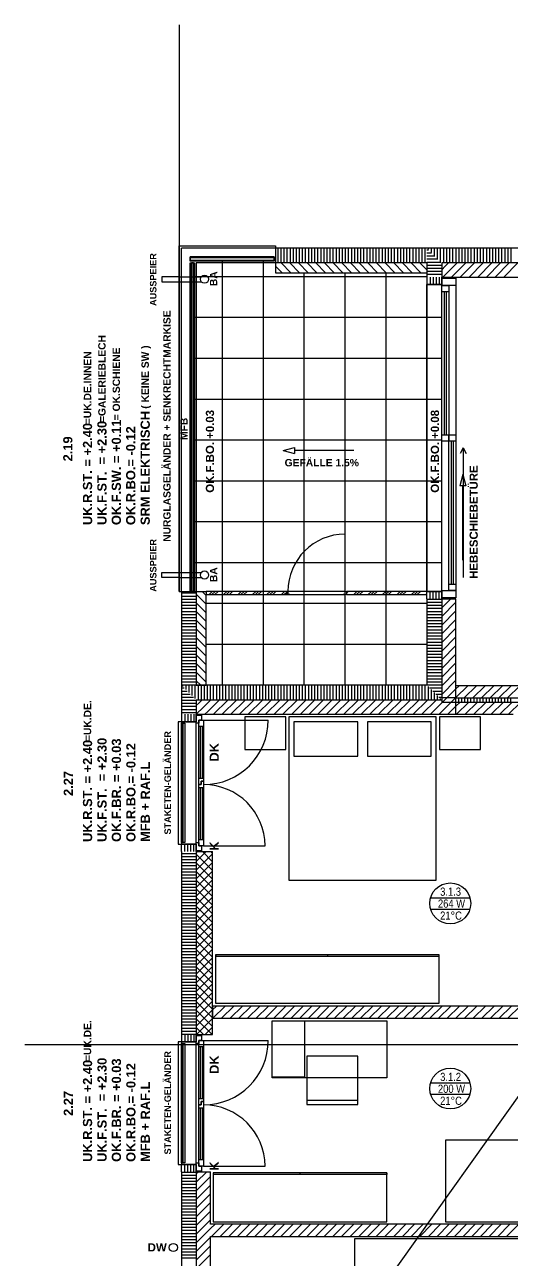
# Model space of a CAD drawing. Extents: x -13068 to 19137, y -13507 to 12485.
# Drawn here: x -11667 to -5707, y -2637 to 12485 of the extents above; entities that cross this region are included whole.
import ezdxf

# ---------------------------------------------------------------- set-up
doc = ezdxf.new("R2010")
doc.units = 0
doc.header["$LTSCALE"] = 50
for name, color, linetype, lineweight, true_color in [('A04_1.OGHaus 7$0$010 Aussenwände', 9, 'Continuous', 25, 0x808080), ('A04_1.OGHaus 7$0$010 Aussenwände Bauteilschraffuren', 9, 'Continuous', 25, 0x808080), ('A04_1.OGHaus 7$0$010 Aussenwände Schichttrennlinien', 9, 'Continuous', 25, 0x808080), ('A04_1.OGHaus 7$0$010 Fenster', 9, 'Continuous', 25, 0x808080), ('A04_1.OGHaus 7$0$010 Türen', 9, 'Continuous', 25, 0x808080), ('A04_1.OGHaus 7$0$015 Innenwände', 9, 'Continuous', 25, 0x808080), ('A04_1.OGHaus 7$0$015 Innenwände Bauteilschraffuren', 9, 'Continuous', 25, 0x808080), ('A04_1.OGHaus 7$0$015 Innenwände Schichttrennlinien', 9, 'Continuous', 25, 0x808080), ('A04_1.OGHaus 7$0$060 Möbel Einbau', 9, 'Continuous', 25, 0x808080), ('A04_1.OGHaus 7$0$065 Möbel Einrichtung', 9, 'Continuous', 25, 0x808080), ('A04_1.OGHaus 7$0$090 Schraffuren', 9, 'Continuous', 25, 0x808080), ('A04_1.OGHaus 7$0$090 Schraffuren Bauteilschraffuren', 9, 'Continuous', 25, 0x808080), ('A04_1.OGHaus 7$0$155 Beschriftungen Projekt', 9, 'Continuous', 25, 0x808080), ('H-RAUMNUMMERN', 240, 'Continuous', 25, 0xff003f), ('H-TEXT', 240, 'Continuous', 25, 0xff003f), ('MRI XREF', 9, 'Continuous', 25, 0x808080)]:
    doc.layers.add(name, color=color, linetype=linetype, lineweight=lineweight, true_color=true_color)
doc.styles.add('MRI', font='ARIALN.TTF')
doc.styles.get("Standard").update_dxf_attribs({"font": 'ARIALN.TTF'})

# ---------------------------------------------------------------- blocks, each defined once
blk = doc.blocks.new('Blockreferenz-A0MMLJN3LK', base_point=(-11667, -13507))
at = {"layer": 'A04_1.OGHaus 7$0$010 Aussenwände', "color": 0, "linetype": 'ByBlock', "lineweight": -2}
for p, q in [((-9780, 12485), (-9780, 5550)), ((-9780, 9750), (-9780, 9780)), ((-9780, 9780), (-8601, 9780)), ((-9780, 5550), (-9780, 9750)), ((-9750, 5550), (-9750, 9750)), ((-8601, 9750), (-9750, 9750)), ((-8601, 9780), (-8601, 9750)), ((-8601, 9750), (-8601, 9570)), ((-6750, 9750), (-8601, 9750)), ((-5455, 9750), (-6750, 9750)), ((-8616, 9645), (-9645, 9645)), ((-8616, 9590), (-9645, 9590)), ((-9645, 9570), (-9645, 5550)), ((-9590, 9570), (-9590, 5550)), ((-8601, 9570), (-8601, 9450)), ((-6750, 9570), (-6750, 9450)), ((-6750, 9570), (-6750, 9395)), ((-8601, 9450), (-6750, 9450)), ((-6750, 9395), (-6750, 9305)), ((-6570, 9395), (-6570, 9305)), ((-6570, 9305), (-6570, 9395)), ((-6570, 9395), (-6395, 9395)), ((-6395, 9395), (-5455, 9395)), ((-6750, 9305), (-6570, 9305)), ((-9780, 5550), (-9750, 5550)), ((-9750, 5550), (-9570, 5550)), ((-9750, 5550), (-9750, 4400)), ((-9570, 5550), (-9450, 5550)), ((-8465, 5550), (-9450, 5550)), ((-9450, 5510), (-8465, 5510)), ((-9450, 4400), (-9450, 5510)), ((-8465, 5550), (-8465, 5510)), ((-7735, 5550), (-7735, 5510)), ((-6750, 5550), (-7735, 5550)), ((-7735, 5510), (-6750, 5510)), ((-6750, 5460), (-6750, 5550)), ((-6750, 5550), (-6570, 5550)), ((-6750, 5510), (-6750, 5550)), ((-6750, 5460), (-6750, 4400)), ((-6570, 5460), (-6570, 5550)), ((-6570, 5550), (-6570, 5460)), ((-6570, 5460), (-6395, 5460)), ((-6395, 4045), (-6395, 5460)), ((-9750, 4400), (-9750, 4045)), ((-9570, 4400), (-9450, 4400)), ((-6750, 4400), (-9570, 4400)), ((-9750, 4045), (-9750, 3955)), ((-9750, 3955), (-9570, 3955)), ((-9750, 3935), (-9710, 3935)), ((-9750, 2475), (-9750, 3935)), ((-9730, 2475), (-9730, 3935)), ((-9710, 3935), (-9710, 2475)), ((-9570, 4045), (-9570, 3955)), ((-9570, 3955), (-9570, 4045)), ((-9570, 4045), (-9505, 4045)), ((-9505, 4045), (-9395, 4045)), ((-9395, 4045), (-6395, 4045)), ((-9710, 2475), (-9750, 2475)), ((-9750, 2365), (-9750, 2455)), ((-9750, 2455), (-9570, 2455)), ((-9570, 2365), (-9570, 2455)), ((-9570, 2455), (-9570, 2365)), ((-9750, 2365), (-9750, 125)), ((-9570, 2365), (-9505, 2365)), ((-9570, 2365), (-9370, 2365)), ((-9505, 2365), (-9395, 2365)), ((-9370, 125), (-9370, 2365)), ((11667, 0), (-11667, 0)), ((-9750, 125), (-9750, 35)), ((-9750, 35), (-9570, 35)), ((-9750, 15), (-9710, 15)), ((-9750, -1445), (-9750, 15)), ((-9730, -1445), (-9730, 15)), ((-9710, 15), (-9710, -1445)), ((-9570, 125), (-9570, 35)), ((-9570, 35), (-9570, 125)), ((-9570, 125), (-9505, 125)), ((-9570, 125), (-9370, 125)), ((-9505, 125), (-9395, 125)), ((-9710, -1445), (-9750, -1445)), ((-9750, -1555), (-9750, -1465)), ((-9750, -1465), (-9570, -1465)), ((-9570, -1555), (-9570, -1465)), ((-9570, -1465), (-9570, -1555)), ((-9750, -1555), (-9750, -3405)), ((-9570, -1555), (-9505, -1555)), ((-9505, -1555), (-9395, -1555)), ((-9395, -2195), (-9395, -1555)), ((-9395, -3405), (-9395, -2345))]:
    blk.add_line(p, q, dxfattribs=at)
at = {"layer": 'A04_1.OGHaus 7$0$010 Aussenwände Bauteilschraffuren', "color": 0, "linetype": 'ByBlock', "lineweight": -2}
for p, q in [((-8574, 9750), (-8574, 9570)), ((-8537, 9750), (-8537, 9570)), ((-8499, 9750), (-8499, 9570)), ((-8462, 9750), (-8462, 9570)), ((-8424, 9750), (-8424, 9570)), ((-8387, 9750), (-8387, 9570)), ((-8349, 9750), (-8349, 9570)), ((-8312, 9750), (-8312, 9570)), ((-8274, 9750), (-8274, 9570)), ((-8237, 9750), (-8237, 9570)), ((-8199, 9750), (-8199, 9570)), ((-8162, 9750), (-8162, 9570)), ((-8124, 9750), (-8124, 9570)), ((-8087, 9750), (-8087, 9570)), ((-8049, 9750), (-8049, 9570)), ((-8012, 9750), (-8012, 9570)), ((-7974, 9750), (-7974, 9570)), ((-7937, 9750), (-7937, 9570)), ((-7899, 9750), (-7899, 9570)), ((-7862, 9750), (-7862, 9570)), ((-7824, 9750), (-7824, 9570)), ((-7787, 9750), (-7787, 9570)), ((-7749, 9750), (-7749, 9570)), ((-7712, 9750), (-7712, 9570)), ((-7674, 9750), (-7674, 9570)), ((-7637, 9750), (-7637, 9570)), ((-7599, 9750), (-7599, 9570)), ((-7562, 9750), (-7562, 9570)), ((-7524, 9750), (-7524, 9570)), ((-7487, 9750), (-7487, 9570)), ((-7449, 9750), (-7449, 9570)), ((-7412, 9750), (-7412, 9570)), ((-7374, 9750), (-7374, 9570)), ((-7337, 9750), (-7337, 9570)), ((-7299, 9750), (-7299, 9570)), ((-7262, 9750), (-7262, 9570)), ((-7224, 9750), (-7224, 9570)), ((-7187, 9750), (-7187, 9570)), ((-7149, 9750), (-7149, 9570)), ((-7112, 9750), (-7112, 9570)), ((-7074, 9750), (-7074, 9570)), ((-7037, 9750), (-7037, 9570)), ((-6999, 9750), (-6999, 9570)), ((-6962, 9750), (-6962, 9570)), ((-6924, 9750), (-6924, 9570)), ((-6887, 9750), (-6887, 9570)), ((-6849, 9750), (-6849, 9570)), ((-6812, 9750), (-6812, 9570)), ((-6774, 9750), (-6774, 9570)), ((-6750, 9730), (-6730, 9730)), ((-6750, 9693), (-6693, 9693)), ((-6737, 9750), (-6737, 9737)), ((-6699, 9750), (-6699, 9699)), ((-6662, 9750), (-6662, 9662)), ((-6624, 9750), (-6624, 9624)), ((-6587, 9750), (-6587, 9587)), ((-6549, 9750), (-6549, 9570)), ((-6512, 9750), (-6512, 9570)), ((-6474, 9750), (-6474, 9570)), ((-6437, 9750), (-6437, 9570)), ((-6399, 9750), (-6399, 9570)), ((-6362, 9750), (-6362, 9570)), ((-6324, 9750), (-6324, 9570)), ((-6287, 9750), (-6287, 9570)), ((-6249, 9750), (-6249, 9570)), ((-6212, 9750), (-6212, 9570)), ((-6174, 9750), (-6174, 9570)), ((-6137, 9750), (-6137, 9570)), ((-6099, 9750), (-6099, 9570)), ((-6062, 9750), (-6062, 9570)), ((-6024, 9750), (-6024, 9570)), ((-5987, 9750), (-5987, 9570)), ((-5949, 9750), (-5949, 9570)), ((-5912, 9750), (-5912, 9570)), ((-5874, 9750), (-5874, 9570)), ((-5837, 9750), (-5837, 9570)), ((-5799, 9750), (-5799, 9570)), ((-5762, 9750), (-5762, 9570)), ((-5724, 9750), (-5724, 9570)), ((-8601, 9531), (-8520, 9450)), ((-8534, 9570), (-8414, 9450)), ((-8428, 9570), (-8308, 9450)), ((-8322, 9570), (-8202, 9450)), ((-8216, 9570), (-8096, 9450)), ((-8110, 9570), (-7990, 9450)), ((-8004, 9570), (-7884, 9450)), ((-7898, 9570), (-7778, 9450)), ((-7792, 9570), (-7672, 9450)), ((-7685, 9570), (-7565, 9450)), ((-7579, 9570), (-7459, 9450)), ((-7473, 9570), (-7353, 9450)), ((-7367, 9570), (-7247, 9450)), ((-7261, 9570), (-7141, 9450)), ((-7155, 9570), (-7035, 9450)), ((-7049, 9570), (-6929, 9450)), ((-6943, 9570), (-6823, 9450)), ((-6837, 9570), (-6750, 9483)), ((-6750, 9655), (-6655, 9655)), ((-6750, 9618), (-6618, 9618)), ((-6750, 9580), (-6580, 9580)), ((-6750, 9543), (-6570, 9543)), ((-6570, 9485), (-6528, 9528)), ((-6528, 9528), (-6485, 9570)), ((-6475, 9475), (-6379, 9570)), ((-6422, 9422), (-6273, 9570)), ((-6342, 9395), (-6167, 9570)), ((-6236, 9395), (-6061, 9570)), ((-6130, 9395), (-5955, 9570)), ((-6024, 9395), (-5849, 9570)), ((-5918, 9395), (-5743, 9570)), ((-5812, 9395), (-5637, 9570)), ((-6750, 9505), (-6570, 9505)), ((-6750, 9468), (-6570, 9468)), ((-6750, 9430), (-6570, 9430)), ((-6712, 9395), (-6712, 9305)), ((-6675, 9395), (-6675, 9305)), ((-6637, 9395), (-6637, 9305)), ((-6600, 9395), (-6600, 9305)), ((-6554, 9395), (-6475, 9475)), ((-6448, 9395), (-6422, 9422)), ((-9750, 5530), (-9603, 5530)), ((-9750, 5493), (-9570, 5493)), ((-9750, 5455), (-9570, 5455)), ((-9603, 5530), (-9570, 5530)), ((-9570, 5515), (-9450, 5395)), ((-9499, 5550), (-9461, 5511)), ((-9461, 5511), (-9450, 5501)), ((-9414, 5510), (-9374, 5550)), ((-9379, 5510), (-9339, 5550)), ((-9343, 5510), (-9303, 5550)), ((-9237, 5510), (-9197, 5550)), ((-9202, 5510), (-9162, 5550)), ((-9166, 5510), (-9126, 5550)), ((-9060, 5510), (-9020, 5550)), ((-9025, 5510), (-8985, 5550)), ((-8990, 5510), (-8950, 5550)), ((-8884, 5510), (-8844, 5550)), ((-8848, 5510), (-8808, 5550)), ((-8813, 5510), (-8773, 5550)), ((-8707, 5510), (-8667, 5550)), ((-8672, 5510), (-8632, 5550)), ((-8636, 5510), (-8596, 5550)), ((-8530, 5510), (-8490, 5550)), ((-8495, 5510), (-8465, 5540)), ((-7735, 5527), (-7712, 5550)), ((-7646, 5510), (-7606, 5550)), ((-7611, 5510), (-7571, 5550)), ((-7575, 5510), (-7535, 5550)), ((-7469, 5510), (-7429, 5550)), ((-7434, 5510), (-7394, 5550)), ((-7399, 5510), (-7359, 5550)), ((-7293, 5510), (-7253, 5550)), ((-7257, 5510), (-7217, 5550)), ((-7222, 5510), (-7182, 5550)), ((-7116, 5510), (-7076, 5550)), ((-7081, 5510), (-7041, 5550)), ((-7045, 5510), (-7005, 5550)), ((-6939, 5510), (-6899, 5550)), ((-6904, 5510), (-6864, 5550)), ((-6868, 5510), (-6828, 5550)), ((-6762, 5510), (-6750, 5522)), ((-6750, 5455), (-6570, 5455)), ((-6712, 5460), (-6712, 5550)), ((-6675, 5460), (-6675, 5550)), ((-6637, 5460), (-6637, 5550)), ((-6600, 5460), (-6600, 5550)), ((-6570, 5455), (-6565, 5460)), ((-6570, 5349), (-6459, 5460)), ((-9750, 5418), (-9570, 5418)), ((-9750, 5380), (-9570, 5380)), ((-9750, 5343), (-9570, 5343)), ((-9750, 5305), (-9570, 5305)), ((-9570, 5409), (-9450, 5289)), ((-9570, 5303), (-9450, 5183)), ((-6750, 5418), (-6570, 5418)), ((-6750, 5380), (-6570, 5380)), ((-6750, 5343), (-6570, 5343)), ((-6750, 5305), (-6570, 5305)), ((-6570, 5243), (-6395, 5418)), ((-6570, 5137), (-6395, 5312)), ((-9750, 5268), (-9570, 5268)), ((-9750, 5230), (-9570, 5230)), ((-9750, 5193), (-9570, 5193)), ((-9750, 5155), (-9570, 5155)), ((-9570, 5197), (-9450, 5077)), ((-6750, 5268), (-6570, 5268)), ((-6750, 5230), (-6570, 5230)), ((-6750, 5193), (-6570, 5193)), ((-6750, 5155), (-6570, 5155)), ((-6570, 5031), (-6395, 5206)), ((-9750, 5118), (-9570, 5118)), ((-9750, 5080), (-9570, 5080)), ((-9750, 5043), (-9570, 5043)), ((-9750, 5005), (-9570, 5005)), ((-9570, 5091), (-9450, 4971)), ((-6750, 5118), (-6570, 5118)), ((-6750, 5080), (-6570, 5080)), ((-6750, 5043), (-6570, 5043)), ((-6750, 5005), (-6570, 5005)), ((-6570, 4925), (-6395, 5100)), ((-6570, 4818), (-6395, 4993)), ((-9750, 4968), (-9570, 4968)), ((-9750, 4930), (-9570, 4930)), ((-9750, 4893), (-9570, 4893)), ((-9750, 4855), (-9570, 4855)), ((-9570, 4984), (-9450, 4864)), ((-9570, 4878), (-9450, 4758)), ((-6750, 4968), (-6570, 4968)), ((-6750, 4930), (-6570, 4930)), ((-6750, 4893), (-6570, 4893)), ((-6750, 4855), (-6570, 4855)), ((-6570, 4712), (-6395, 4887)), ((-9750, 4818), (-9570, 4818)), ((-9750, 4780), (-9570, 4780)), ((-9750, 4743), (-9570, 4743)), ((-9750, 4705), (-9570, 4705)), ((-9570, 4772), (-9450, 4652)), ((-6750, 4818), (-6570, 4818)), ((-6750, 4780), (-6570, 4780)), ((-6750, 4743), (-6570, 4743)), ((-6750, 4705), (-6570, 4705)), ((-6570, 4606), (-6395, 4781)), ((-9750, 4668), (-9570, 4668)), ((-9750, 4630), (-9570, 4630)), ((-9750, 4593), (-9570, 4593)), ((-9750, 4555), (-9570, 4555)), ((-9570, 4666), (-9450, 4546)), ((-9570, 4560), (-9450, 4440)), ((-6750, 4668), (-6570, 4668)), ((-6750, 4630), (-6570, 4630)), ((-6750, 4593), (-6570, 4593)), ((-6750, 4555), (-6570, 4555)), ((-6570, 4500), (-6395, 4675)), ((-6570, 4394), (-6395, 4569)), ((-9750, 4518), (-9570, 4518)), ((-9750, 4480), (-9570, 4480)), ((-9750, 4443), (-9570, 4443)), ((-9750, 4405), (-9570, 4405)), ((-9737, 4400), (-9737, 4387)), ((-9699, 4400), (-9699, 4349)), ((-9662, 4400), (-9662, 4312)), ((-9624, 4400), (-9624, 4274)), ((-9587, 4400), (-9587, 4237)), ((-9570, 4454), (-9516, 4400)), ((-9549, 4400), (-9549, 4220)), ((-9512, 4400), (-9512, 4220)), ((-9474, 4400), (-9474, 4220)), ((-9437, 4400), (-9437, 4220)), ((-9399, 4400), (-9399, 4220)), ((-9362, 4400), (-9362, 4220)), ((-9324, 4400), (-9324, 4220)), ((-9287, 4400), (-9287, 4220)), ((-9249, 4400), (-9249, 4220)), ((-9212, 4400), (-9212, 4220)), ((-9174, 4400), (-9174, 4220)), ((-9137, 4400), (-9137, 4220)), ((-9099, 4400), (-9099, 4220)), ((-9062, 4400), (-9062, 4220)), ((-9024, 4400), (-9024, 4220)), ((-8987, 4400), (-8987, 4220)), ((-8949, 4400), (-8949, 4220)), ((-8912, 4400), (-8912, 4220)), ((-8874, 4400), (-8874, 4220)), ((-8837, 4400), (-8837, 4220)), ((-8799, 4400), (-8799, 4220)), ((-8762, 4400), (-8762, 4220)), ((-8724, 4400), (-8724, 4220)), ((-8687, 4400), (-8687, 4220)), ((-8649, 4400), (-8649, 4220)), ((-8612, 4400), (-8612, 4220)), ((-8574, 4400), (-8574, 4220)), ((-8537, 4400), (-8537, 4220)), ((-8499, 4400), (-8499, 4220)), ((-8462, 4400), (-8462, 4220)), ((-8424, 4400), (-8424, 4220)), ((-8387, 4400), (-8387, 4220)), ((-8349, 4400), (-8349, 4220)), ((-8312, 4400), (-8312, 4220)), ((-8274, 4400), (-8274, 4220)), ((-8237, 4400), (-8237, 4220)), ((-8199, 4400), (-8199, 4220)), ((-8162, 4400), (-8162, 4220)), ((-8124, 4400), (-8124, 4220)), ((-8087, 4400), (-8087, 4220)), ((-8049, 4400), (-8049, 4220)), ((-8012, 4400), (-8012, 4220)), ((-7974, 4400), (-7974, 4220)), ((-7937, 4400), (-7937, 4220)), ((-7899, 4400), (-7899, 4220)), ((-7862, 4400), (-7862, 4220)), ((-7824, 4400), (-7824, 4220)), ((-7787, 4400), (-7787, 4220)), ((-7749, 4400), (-7749, 4220)), ((-7712, 4400), (-7712, 4220)), ((-7674, 4400), (-7674, 4220)), ((-7637, 4400), (-7637, 4220)), ((-7599, 4400), (-7599, 4220)), ((-7562, 4400), (-7562, 4220)), ((-7524, 4400), (-7524, 4220)), ((-7487, 4400), (-7487, 4220)), ((-7449, 4400), (-7449, 4220)), ((-7412, 4400), (-7412, 4220)), ((-7374, 4400), (-7374, 4220)), ((-7337, 4400), (-7337, 4220)), ((-7299, 4400), (-7299, 4220)), ((-7262, 4400), (-7262, 4220)), ((-7224, 4400), (-7224, 4220)), ((-7187, 4400), (-7187, 4220)), ((-7149, 4400), (-7149, 4220)), ((-7112, 4400), (-7112, 4220)), ((-7074, 4400), (-7074, 4220)), ((-7037, 4400), (-7037, 4220)), ((-6999, 4400), (-6999, 4220)), ((-6962, 4400), (-6962, 4220)), ((-6924, 4400), (-6924, 4220)), ((-6887, 4400), (-6887, 4220)), ((-6849, 4400), (-6849, 4220)), ((-6812, 4400), (-6812, 4220)), ((-6774, 4400), (-6774, 4220)), ((-6750, 4518), (-6570, 4518)), ((-6750, 4480), (-6570, 4480)), ((-6750, 4443), (-6570, 4443)), ((-6750, 4405), (-6570, 4405)), ((-6737, 4387), (-6737, 4220)), ((-6570, 4288), (-6395, 4463)), ((-9750, 4368), (-9718, 4368)), ((-9750, 4330), (-9680, 4330)), ((-9750, 4293), (-9643, 4293)), ((-9750, 4255), (-9605, 4255)), ((-6718, 4368), (-6570, 4368)), ((-6699, 4349), (-6699, 4220)), ((-6680, 4330), (-6570, 4330)), ((-6662, 4312), (-6662, 4220)), ((-6643, 4293), (-6570, 4293)), ((-6624, 4274), (-6624, 4220)), ((-6605, 4255), (-6570, 4255)), ((-6587, 4237), (-6587, 4220)), ((-6551, 4201), (-6395, 4357)), ((-6498, 4148), (-6395, 4251)), ((-9750, 4218), (-9570, 4218)), ((-9750, 4180), (-9570, 4180)), ((-9750, 4143), (-9570, 4143)), ((-9750, 4105), (-9570, 4105)), ((-9570, 4152), (-9536, 4186)), ((-9570, 4046), (-9483, 4133)), ((-9536, 4186), (-9502, 4220)), ((-9483, 4133), (-9396, 4220)), ((-9430, 4080), (-9290, 4220)), ((-9359, 4045), (-9184, 4220)), ((-9253, 4045), (-9078, 4220)), ((-9147, 4045), (-8972, 4220)), ((-9040, 4045), (-8865, 4220)), ((-8934, 4045), (-8759, 4220)), ((-8828, 4045), (-8653, 4220)), ((-8722, 4045), (-8547, 4220)), ((-8616, 4045), (-8441, 4220)), ((-8510, 4045), (-8335, 4220)), ((-8404, 4045), (-8229, 4220)), ((-8298, 4045), (-8123, 4220)), ((-8192, 4045), (-8017, 4220)), ((-8086, 4045), (-7911, 4220)), ((-7980, 4045), (-7805, 4220)), ((-7874, 4045), (-7699, 4220)), ((-7768, 4045), (-7593, 4220)), ((-7662, 4045), (-7487, 4220)), ((-7556, 4045), (-7381, 4220)), ((-7450, 4045), (-7275, 4220)), ((-7343, 4045), (-7168, 4220)), ((-7237, 4045), (-7062, 4220)), ((-7131, 4045), (-6956, 4220)), ((-7025, 4045), (-6850, 4220)), ((-6919, 4045), (-6744, 4220)), ((-6813, 4045), (-6638, 4220)), ((-6707, 4045), (-6551, 4201)), ((-6601, 4045), (-6498, 4148)), ((-6495, 4045), (-6445, 4095)), ((-6445, 4095), (-6395, 4145)), ((-9750, 4068), (-9570, 4068)), ((-9712, 4045), (-9712, 3955)), ((-9675, 4045), (-9675, 3955)), ((-9637, 4045), (-9637, 3955)), ((-9600, 4045), (-9600, 3955)), ((-9465, 4045), (-9430, 4080)), ((-9712, 2365), (-9712, 2455)), ((-9675, 2365), (-9675, 2455)), ((-9637, 2365), (-9637, 2455)), ((-9600, 2365), (-9600, 2455)), ((-9750, 2343), (-9570, 2343)), ((-9750, 2305), (-9570, 2305)), ((-9570, 2349), (-9554, 2365)), ((-9570, 2243), (-9448, 2365)), ((-9570, 2137), (-9370, 2337)), ((-9370, 2133), (-9570, 2333)), ((-9370, 2239), (-9496, 2365)), ((-9370, 2345), (-9390, 2365)), ((-9750, 2268), (-9570, 2268)), ((-9750, 2230), (-9570, 2230)), ((-9750, 2193), (-9570, 2193)), ((-9750, 2155), (-9570, 2155)), ((-9750, 2118), (-9570, 2118)), ((-9570, 2031), (-9370, 2231)), ((-9370, 2027), (-9570, 2227)), ((-9570, 1925), (-9370, 2125)), ((-9370, 1921), (-9570, 2121)), ((-9750, 2080), (-9570, 2080)), ((-9750, 2043), (-9570, 2043)), ((-9750, 2005), (-9570, 2005)), ((-9750, 1968), (-9570, 1968)), ((-9570, 1818), (-9370, 2018)), ((-9370, 1815), (-9570, 2015)), ((-9750, 1930), (-9570, 1930)), ((-9750, 1893), (-9570, 1893)), ((-9750, 1855), (-9570, 1855)), ((-9750, 1818), (-9570, 1818)), ((-9570, 1712), (-9370, 1912)), ((-9370, 1709), (-9570, 1909)), ((-9750, 1780), (-9570, 1780)), ((-9750, 1743), (-9570, 1743)), ((-9750, 1705), (-9570, 1705)), ((-9750, 1668), (-9570, 1668)), ((-9570, 1606), (-9370, 1806)), ((-9370, 1602), (-9570, 1802)), ((-9570, 1500), (-9370, 1700)), ((-9370, 1496), (-9570, 1696)), ((-9750, 1630), (-9570, 1630)), ((-9750, 1593), (-9570, 1593)), ((-9750, 1555), (-9570, 1555)), ((-9750, 1518), (-9570, 1518)), ((-9570, 1394), (-9370, 1594)), ((-9370, 1390), (-9570, 1590)), ((-9750, 1480), (-9570, 1480)), ((-9750, 1443), (-9570, 1443)), ((-9750, 1405), (-9570, 1405)), ((-9750, 1368), (-9570, 1368)), ((-9570, 1288), (-9370, 1488)), ((-9370, 1284), (-9570, 1484)), ((-9570, 1182), (-9370, 1382)), ((-9370, 1178), (-9570, 1378)), ((-9750, 1330), (-9570, 1330)), ((-9750, 1293), (-9570, 1293)), ((-9750, 1255), (-9570, 1255)), ((-9750, 1218), (-9570, 1218)), ((-9570, 1076), (-9370, 1276)), ((-9370, 1072), (-9570, 1272)), ((-9750, 1180), (-9570, 1180)), ((-9750, 1143), (-9570, 1143)), ((-9750, 1105), (-9570, 1105)), ((-9750, 1068), (-9570, 1068)), ((-9570, 970), (-9370, 1170)), ((-9370, 966), (-9570, 1166)), ((-9570, 864), (-9370, 1064)), ((-9370, 860), (-9570, 1060)), ((-9750, 1030), (-9570, 1030)), ((-9750, 993), (-9570, 993)), ((-9750, 955), (-9570, 955)), ((-9750, 918), (-9570, 918)), ((-9570, 758), (-9370, 958)), ((-9370, 754), (-9570, 954)), ((-9750, 880), (-9570, 880)), ((-9750, 843), (-9570, 843)), ((-9750, 805), (-9570, 805)), ((-9750, 768), (-9570, 768)), ((-9570, 652), (-9370, 852)), ((-9370, 648), (-9570, 848)), ((-9750, 730), (-9570, 730)), ((-9750, 693), (-9570, 693)), ((-9750, 655), (-9570, 655)), ((-9750, 618), (-9570, 618)), ((-9570, 546), (-9370, 746)), ((-9370, 542), (-9570, 742)), ((-9570, 440), (-9370, 640)), ((-9370, 436), (-9570, 636)), ((-9750, 580), (-9570, 580)), ((-9750, 543), (-9570, 543)), ((-9750, 505), (-9570, 505)), ((-9750, 468), (-9570, 468)), ((-9570, 334), (-9370, 534)), ((-9370, 330), (-9570, 530)), ((-9750, 430), (-9570, 430)), ((-9750, 393), (-9570, 393)), ((-9750, 355), (-9570, 355)), ((-9750, 318), (-9570, 318)), ((-9570, 227), (-9370, 427)), ((-9370, 224), (-9570, 424)), ((-9377, 125), (-9570, 318)), ((-9566, 125), (-9370, 321)), ((-9750, 280), (-9570, 280)), ((-9750, 243), (-9570, 243)), ((-9750, 205), (-9570, 205)), ((-9750, 168), (-9570, 168)), ((-9483, 125), (-9570, 212)), ((-9460, 125), (-9370, 215)), ((-9750, 130), (-9570, 130)), ((-9712, 125), (-9712, 35)), ((-9675, 125), (-9675, 35)), ((-9637, 125), (-9637, 35)), ((-9600, 125), (-9600, 35)), ((-9712, -1555), (-9712, -1465)), ((-9675, -1555), (-9675, -1465)), ((-9637, -1555), (-9637, -1465)), ((-9600, -1555), (-9600, -1465)), ((-9750, -1557), (-9570, -1557)), ((-9750, -1595), (-9570, -1595)), ((-9750, -1632), (-9570, -1632)), ((-9570, -1576), (-9549, -1555)), ((-9570, -1682), (-9443, -1555)), ((-9570, -1788), (-9395, -1613)), ((-9750, -1670), (-9570, -1670)), ((-9750, -1707), (-9570, -1707)), ((-9750, -1745), (-9570, -1745)), ((-9750, -1782), (-9570, -1782)), ((-9570, -1894), (-9395, -1719)), ((-9750, -1820), (-9570, -1820)), ((-9750, -1857), (-9570, -1857)), ((-9750, -1895), (-9570, -1895)), ((-9750, -1932), (-9570, -1932)), ((-9570, -2000), (-9395, -1825)), ((-9570, -2106), (-9395, -1931)), ((-9750, -1970), (-9570, -1970)), ((-9750, -2007), (-9570, -2007)), ((-9750, -2045), (-9570, -2045)), ((-9750, -2082), (-9570, -2082)), ((-9570, -2212), (-9395, -2037)), ((-9750, -2120), (-9570, -2120)), ((-9750, -2157), (-9570, -2157)), ((-9750, -2195), (-9570, -2195)), ((-9750, -2232), (-9570, -2232)), ((-9570, -2318), (-9395, -2143)), ((-9570, -2424), (-9395, -2249)), ((-9750, -2270), (-9570, -2270)), ((-9750, -2307), (-9570, -2307)), ((-9750, -2345), (-9570, -2345)), ((-9750, -2382), (-9570, -2382)), ((-9570, -2530), (-9395, -2355)), ((-9750, -2420), (-9570, -2420)), ((-9750, -2457), (-9570, -2457)), ((-9750, -2495), (-9570, -2495)), ((-9750, -2532), (-9570, -2532)), ((-9750, -2570), (-9570, -2570)), ((-9570, -2636), (-9395, -2461)), ((-9570, -2742), (-9395, -2567)), ((-9750, -2607), (-9570, -2607))]:
    blk.add_line(p, q, dxfattribs=at)
at = {"layer": 'A04_1.OGHaus 7$0$010 Aussenwände Schichttrennlinien', "color": 0, "linetype": 'ByBlock', "lineweight": -2}
for p, q in [((-6750, 9570), (-8601, 9570)), ((-6570, 9570), (-6570, 9395)), ((-5455, 9570), (-6570, 9570)), ((-6570, 9305), (-6750, 9305)), ((-9570, 5550), (-9570, 5526)), ((-9570, 5526), (-9570, 4400)), ((-9450, 5550), (-9450, 5510)), ((-6570, 5550), (-6750, 5550)), ((-6570, 5460), (-6570, 4220)), ((-9570, 4220), (-9570, 4045)), ((-6570, 4220), (-9570, 4220)), ((-9570, 3955), (-9750, 3955)), ((-9570, 2455), (-9750, 2455)), ((-9570, 2365), (-9570, 125)), ((-9570, 35), (-9750, 35)), ((-9570, -1465), (-9750, -1465)), ((-9570, -1555), (-9570, -3405))]:
    blk.add_line(p, q, dxfattribs=at)
at = {"layer": 'A04_1.OGHaus 7$0$010 Aussenwände Schichttrennlinien', "color": 0, "lineweight": -2}
for p, q in [((-6570, 9395), (-6570, 9395)), ((-6570, 5460), (-6570, 5460)), ((-9570, 4045), (-9570, 4045)), ((-9570, 2365), (-9570, 2365)), ((-9570, 125), (-9570, 125)), ((-9570, -1555), (-9570, -1555))]:
    blk.add_line(p, q, dxfattribs=at)
at = {"layer": 'A04_1.OGHaus 7$0$010 Fenster', "color": 0, "linetype": 'ByBlock', "lineweight": -2}
for p, q in [((-6570, 9395), (-6395, 9395)), ((-6570, 9305), (-6570, 9395)), ((-6570, 9295), (-6570, 9385)), ((-6570, 9385), (-6395, 9385)), ((-6395, 9385), (-6395, 9295)), ((-6570, 5560), (-6570, 9295)), ((-6395, 9295), (-6570, 9295)), ((-6570, 9295), (-6483, 9295)), ((-6570, 9215), (-6570, 9295)), ((-6483, 9295), (-6483, 9215)), ((-6395, 9295), (-6395, 5560)), ((-6570, 7467), (-6570, 9215)), ((-6483, 9215), (-6570, 9215)), ((-6536, 7467), (-6536, 9215)), ((-6516, 9215), (-6516, 7467)), ((-6483, 9215), (-6483, 7467)), ((-6570, 7388), (-6570, 7467)), ((-6570, 7467), (-6483, 7467)), ((-6483, 7467), (-6483, 7388)), ((-6483, 7388), (-6483, 7467)), ((-6483, 7467), (-6439, 7467)), ((-6439, 7467), (-6395, 7467)), ((-6395, 7467), (-6395, 7388)), ((-6526, 7388), (-6570, 7388)), ((-6483, 7388), (-6526, 7388)), ((-6483, 5640), (-6483, 7388)), ((-6395, 7388), (-6483, 7388)), ((-6449, 5640), (-6449, 7388)), ((-6429, 7388), (-6429, 5640)), ((-6395, 7388), (-6395, 5640)), ((-6308, 7307), (-6342, 7237)), ((-6308, 7307), (-6308, 5720)), ((-6308, 7307), (-6272, 7237)), ((-6483, 5640), (-6395, 5640)), ((-6483, 5560), (-6483, 5640)), ((-6395, 5640), (-6395, 5560)), ((-6570, 5470), (-6570, 5560)), ((-6570, 5560), (-6395, 5560)), ((-6570, 5550), (-6570, 5460)), ((-6395, 5470), (-6570, 5470)), ((-6570, 5460), (-6395, 5460)), ((-6395, 5560), (-6483, 5560)), ((-6395, 5560), (-6395, 5470)), ((-9750, 3955), (-9790, 3955)), ((-9790, 3955), (-9790, 2455)), ((-9750, 3955), (-9750, 2455)), ((-9570, 4045), (-9505, 4045)), ((-9570, 3955), (-9570, 4045)), ((-9570, 3935), (-9570, 4035)), ((-9570, 4035), (-9505, 4035)), ((-9570, 2475), (-9570, 3935)), ((-9540, 3935), (-9570, 3935)), ((-9505, 3975), (-9540, 3975)), ((-9540, 3975), (-9540, 3935)), ((-9540, 3975), (-9480, 3975)), ((-9540, 3895), (-9540, 3975)), ((-9505, 4035), (-9505, 3975)), ((-9480, 3975), (-9480, 3895)), ((-9480, 3975), (-8690, 3975)), ((-9540, 3265), (-9540, 3895)), ((-9480, 3895), (-9540, 3895)), ((-9520, 3265), (-9520, 3895)), ((-9500, 3895), (-9500, 3265)), ((-9480, 3895), (-9480, 3265)), ((-9540, 3185), (-9540, 3265)), ((-9540, 3265), (-9480, 3265)), ((-9510, 3185), (-9540, 3185)), ((-9540, 3145), (-9540, 3185)), ((-9540, 3185), (-9510, 3185)), ((-9510, 3225), (-9510, 3185)), ((-9480, 3225), (-9510, 3225)), ((-9510, 3185), (-9510, 3225)), ((-9510, 3225), (-9480, 3225)), ((-9480, 3265), (-9480, 3225)), ((-9480, 3225), (-9480, 3145)), ((-9540, 2515), (-9540, 3145)), ((-9480, 3145), (-9540, 3145)), ((-9520, 2515), (-9520, 3145)), ((-9500, 3145), (-9500, 2515)), ((-9480, 3145), (-9480, 2515)), ((-9790, 2455), (-9750, 2455)), ((-9570, 2375), (-9570, 2475)), ((-9570, 2475), (-9540, 2475)), ((-9570, 2455), (-9570, 2365)), ((-9540, 2515), (-9480, 2515)), ((-9540, 2435), (-9540, 2515)), ((-9540, 2475), (-9540, 2435)), ((-9540, 2435), (-9505, 2435)), ((-9480, 2435), (-9540, 2435)), ((-9505, 2435), (-9505, 2375)), ((-9480, 2515), (-9480, 2435)), ((-9480, 2435), (-8730, 2435)), ((-9505, 2375), (-9570, 2375)), ((-9570, 2365), (-9505, 2365)), ((-9750, 35), (-9790, 35)), ((-9790, 35), (-9790, -1465)), ((-9750, 35), (-9750, -1465)), ((-9570, 125), (-9505, 125)), ((-9570, 35), (-9570, 125)), ((-9570, 15), (-9570, 115)), ((-9570, 115), (-9505, 115)), ((-9570, -1445), (-9570, 15)), ((-9540, 15), (-9570, 15)), ((-9505, 55), (-9540, 55)), ((-9540, 55), (-9540, 15)), ((-9540, 55), (-9480, 55)), ((-9540, -25), (-9540, 55)), ((-9505, 115), (-9505, 55)), ((-9480, 55), (-9480, -25)), ((-9480, 55), (-8690, 55)), ((-9540, -655), (-9540, -25)), ((-9480, -25), (-9540, -25)), ((-9520, -655), (-9520, -25)), ((-9500, -25), (-9500, -655)), ((-9480, -25), (-9480, -655)), ((-9540, -735), (-9540, -655)), ((-9540, -655), (-9480, -655)), ((-9510, -735), (-9540, -735)), ((-9540, -775), (-9540, -735)), ((-9540, -735), (-9510, -735)), ((-9510, -695), (-9510, -735)), ((-9480, -695), (-9510, -695)), ((-9510, -735), (-9510, -695)), ((-9510, -695), (-9480, -695)), ((-9480, -655), (-9480, -695)), ((-9480, -695), (-9480, -775)), ((-9540, -1405), (-9540, -775)), ((-9480, -775), (-9540, -775)), ((-9520, -1405), (-9520, -775)), ((-9500, -775), (-9500, -1405)), ((-9480, -775), (-9480, -1405)), ((-9790, -1465), (-9750, -1465)), ((-9570, -1545), (-9570, -1445)), ((-9570, -1445), (-9540, -1445)), ((-9570, -1465), (-9570, -1555)), ((-9540, -1405), (-9480, -1405)), ((-9540, -1485), (-9540, -1405)), ((-9540, -1445), (-9540, -1485)), ((-9540, -1485), (-9505, -1485)), ((-9480, -1485), (-9540, -1485)), ((-9505, -1485), (-9505, -1545)), ((-9480, -1405), (-9480, -1485)), ((-9480, -1485), (-8730, -1485)), ((-9505, -1545), (-9570, -1545)), ((-9570, -1555), (-9505, -1555))]:
    blk.add_line(p, q, dxfattribs=at)
for centre, major_axis in [((-9480, 3975), (0, -790)), ((-9480, 2435), (750, 0)), ((-9480, 55), (0, -790)), ((-9480, -1485), (750, 0))]:
    blk.add_ellipse(centre, major_axis=major_axis, ratio=1, start_param=0, end_param=1.570796, dxfattribs=at)
at = {"layer": 'A04_1.OGHaus 7$0$010 Türen', "color": 0, "linetype": 'ByBlock', "lineweight": -2}
for p, q in [((-7750, 5550), (-7750, 6250)), ((-8450, 5550), (-8465, 5550)), ((-8465, 5550), (-8465, 5510)), ((-8465, 5550), (-8465, 5510)), ((-8465, 5510), (-8425, 5510)), ((-8450, 5510), (-8450, 5550)), ((-7750, 5550), (-8450, 5550)), ((-8450, 5550), (-8450, 5510)), ((-8425, 5510), (-8450, 5510)), ((-8450, 5510), (-7750, 5510)), ((-7735, 5510), (-7775, 5510)), ((-7775, 5510), (-7750, 5510)), ((-7750, 5510), (-7750, 5550)), ((-7750, 5550), (-7735, 5550)), ((-7750, 5510), (-7750, 5550)), ((-7735, 5550), (-7735, 5510)), ((-7735, 5550), (-7735, 5510))]:
    blk.add_line(p, q, dxfattribs=at)
blk.add_ellipse((-7750, 5550), major_axis=(0, 700), ratio=1, start_param=0, end_param=1.570796, dxfattribs=at)
at = {"layer": 'A04_1.OGHaus 7$0$015 Innenwände', "color": 0, "linetype": 'ByBlock', "lineweight": -2}
for p, q in [((-8601, 9570), (-9570, 9570)), ((-9570, 9570), (-9570, 5550)), ((-6395, 4245), (-6395, 4395)), ((-2545, 4395), (-6395, 4395)), ((-6395, 4195), (-6395, 4245)), ((-6395, 4045), (-6395, 4195)), ((-6395, 4045), (-5695, 4045)), ((-9370, 475), (-9370, 325)), ((-4495, 475), (-9370, 475)), ((-9370, 325), (-4495, 325)), ((-4495, -2195), (-9395, -2195)), ((-9395, -2345), (-4345, -2345))]:
    blk.add_line(p, q, dxfattribs=at)
at = {"layer": 'A04_1.OGHaus 7$0$015 Innenwände Bauteilschraffuren', "color": 0, "linetype": 'ByBlock', "lineweight": -2}
for p, q in [((-6395, 4357), (-6357, 4395)), ((-6395, 4251), (-6251, 4395)), ((-6295, 4245), (-6145, 4395)), ((-6189, 4245), (-6039, 4395)), ((-6083, 4245), (-5933, 4395)), ((-5977, 4245), (-5827, 4395)), ((-5871, 4245), (-5721, 4395)), ((-5765, 4245), (-5615, 4395)), ((-6362, 4195), (-6362, 4245)), ((-6324, 4195), (-6324, 4245)), ((-6287, 4195), (-6287, 4245)), ((-6249, 4195), (-6249, 4245)), ((-6212, 4195), (-6212, 4245)), ((-6174, 4195), (-6174, 4245)), ((-6137, 4195), (-6137, 4245)), ((-6099, 4195), (-6099, 4245)), ((-6062, 4195), (-6062, 4245)), ((-6024, 4195), (-6024, 4245)), ((-5987, 4195), (-5987, 4245)), ((-5949, 4195), (-5949, 4245)), ((-5912, 4195), (-5912, 4245)), ((-5874, 4195), (-5874, 4245)), ((-5837, 4195), (-5837, 4245)), ((-5799, 4195), (-5799, 4245)), ((-5762, 4195), (-5762, 4245)), ((-5724, 4195), (-5724, 4245)), ((-6395, 4145), (-6345, 4195)), ((-6389, 4045), (-6239, 4195)), ((-6283, 4045), (-6133, 4195)), ((-6177, 4045), (-6027, 4195)), ((-6071, 4045), (-5921, 4195)), ((-5965, 4045), (-5815, 4195)), ((-5859, 4045), (-5709, 4195)), ((-5752, 4045), (-5602, 4195)), ((-9370, 427), (-9322, 475)), ((-9366, 325), (-9216, 475)), ((-9260, 325), (-9110, 475)), ((-9154, 325), (-9004, 475)), ((-9048, 325), (-8898, 475)), ((-8942, 325), (-8792, 475)), ((-8836, 325), (-8686, 475)), ((-8730, 325), (-8580, 475)), ((-8624, 325), (-8474, 475)), ((-8518, 325), (-8368, 475)), ((-8412, 325), (-8262, 475)), ((-8306, 325), (-8156, 475)), ((-8200, 325), (-8050, 475)), ((-8094, 325), (-7944, 475)), ((-7988, 325), (-7838, 475)), ((-7881, 325), (-7731, 475)), ((-7775, 325), (-7625, 475)), ((-7669, 325), (-7519, 475)), ((-7563, 325), (-7413, 475)), ((-7457, 325), (-7307, 475)), ((-7351, 325), (-7201, 475)), ((-7245, 325), (-7095, 475)), ((-7139, 325), (-6989, 475)), ((-7033, 325), (-6883, 475)), ((-6927, 325), (-6777, 475)), ((-6821, 325), (-6671, 475)), ((-6715, 325), (-6565, 475)), ((-6609, 325), (-6459, 475)), ((-6503, 325), (-6353, 475)), ((-6397, 325), (-6247, 475)), ((-6290, 325), (-6140, 475)), ((-6184, 325), (-6034, 475)), ((-6078, 325), (-5928, 475)), ((-5972, 325), (-5822, 475)), ((-5866, 325), (-5716, 475)), ((-5760, 325), (-5610, 475)), ((-9395, -2249), (-9341, -2195)), ((-9385, -2345), (-9235, -2195)), ((-9279, -2345), (-9129, -2195)), ((-9173, -2345), (-9023, -2195)), ((-9067, -2345), (-8917, -2195)), ((-8960, -2345), (-8810, -2195)), ((-8854, -2345), (-8704, -2195)), ((-8748, -2345), (-8598, -2195)), ((-8642, -2345), (-8492, -2195)), ((-8536, -2345), (-8386, -2195)), ((-8430, -2345), (-8280, -2195)), ((-8324, -2345), (-8174, -2195)), ((-8218, -2345), (-8068, -2195)), ((-8112, -2345), (-7962, -2195)), ((-8006, -2345), (-7856, -2195)), ((-7900, -2345), (-7750, -2195)), ((-7794, -2345), (-7644, -2195)), ((-7688, -2345), (-7538, -2195)), ((-7582, -2345), (-7432, -2195)), ((-7476, -2345), (-7326, -2195)), ((-7369, -2345), (-7219, -2195)), ((-7263, -2345), (-7113, -2195)), ((-7157, -2345), (-7007, -2195)), ((-7051, -2345), (-6901, -2195)), ((-6945, -2345), (-6795, -2195)), ((-6839, -2345), (-6689, -2195)), ((-6733, -2345), (-6583, -2195)), ((-6627, -2345), (-6477, -2195)), ((-6521, -2345), (-6371, -2195)), ((-6415, -2345), (-6265, -2195)), ((-6309, -2345), (-6159, -2195)), ((-6203, -2345), (-6053, -2195)), ((-6097, -2345), (-5947, -2195)), ((-5991, -2345), (-5841, -2195)), ((-5885, -2345), (-5735, -2195)), ((-5778, -2345), (-5628, -2195))]:
    blk.add_line(p, q, dxfattribs=at)
at = {"layer": 'A04_1.OGHaus 7$0$015 Innenwände Schichttrennlinien', "color": 0, "linetype": 'ByBlock', "lineweight": -2}
for p, q in [((-6395, 4245), (-2545, 4245)), ((-6395, 4195), (-2545, 4195))]:
    blk.add_line(p, q, dxfattribs=at)
at = {"layer": 'A04_1.OGHaus 7$0$060 Möbel Einbau', "color": 0, "linetype": 'ByBlock', "lineweight": -2}
for p, q in [((-9993, 9400), (-9993, 9340)), ((-9780, 9400), (-9993, 9400)), ((-9780, 9400), (-9510, 9400)), ((-9993, 9340), (-9780, 9340)), ((-9780, 9340), (-9510, 9340)), ((-6750, 9305), (-6750, 5550)), ((-8508, 7274), (-8368, 7311)), ((-8508, 7274), (-8368, 7236)), ((-8368, 7311), (-8368, 7236)), ((-7645, 7274), (-8368, 7274)), ((-6310, 6981), (-6348, 6841)), ((-6310, 6981), (-6273, 6841)), ((-6273, 6841), (-6348, 6841)), ((-6310, 5932), (-6310, 6841)), ((-9993, 5720), (-9993, 5780)), ((-9993, 5780), (-9780, 5780)), ((-9780, 5780), (-9510, 5780)), ((-9780, 5720), (-9993, 5720)), ((-9780, 5720), (-9510, 5720))]:
    blk.add_line(p, q, dxfattribs=at)
for centre in [(-9470, 9370), (-9470, 5750), (-9850, -2480)]:
    blk.add_circle(centre, 50, dxfattribs=at)
at = {"layer": 'A04_1.OGHaus 7$0$065 Möbel Einrichtung', "color": 0, "linetype": 'ByBlock', "lineweight": -2}
for p, q in [((-8477, 4015), (-8977, 4015)), ((-8977, 4015), (-8977, 3615)), ((-8477, 3615), (-8477, 4015)), ((-6637, 4015), (-8437, 4015)), ((-8437, 4015), (-8437, 2015)), ((-7597, 3955), (-8377, 3955)), ((-8377, 3955), (-8377, 3535)), ((-7597, 3535), (-7597, 3955)), ((-6697, 3955), (-7477, 3955)), ((-7477, 3955), (-7477, 3535)), ((-6697, 3535), (-6697, 3955)), ((-6637, 2015), (-6637, 4015)), ((-6097, 4015), (-6597, 4015)), ((-6597, 4015), (-6597, 3615)), ((-6097, 3615), (-6097, 4015)), ((-8977, 3615), (-8477, 3615)), ((-8377, 3535), (-7597, 3535)), ((-7477, 3535), (-6697, 3535)), ((-6597, 3615), (-6097, 3615)), ((-8437, 2015), (-6637, 2015)), ((-9330, 505), (-9330, 1105)), ((-9330, 1105), (-6603, 1105)), ((-9330, 1105), (-9330, 1085)), ((-9330, 1085), (-6603, 1085)), ((-7966, 1105), (-7966, 1085)), ((-6603, 1105), (-6603, 505)), ((-6603, 505), (-9330, 505)), ((-8642, -405), (-8642, 295)), ((-8642, 295), (-7242, 295)), ((-8242, -390), (-8242, 295)), ((-7242, 295), (-7242, -405)), ((-7597, -140), (-8217, -140)), ((-8217, -140), (-8217, -730)), ((-7597, -730), (-7597, -140)), ((-8642, -390), (-8242, -390)), ((-7242, -405), (-8642, -405)), ((-7597, -680), (-8217, -680)), ((-8217, -730), (-7597, -730)), ((-6525, -1165), (-6525, -2165)), ((-4525, -1165), (-6525, -1165)), ((-7242, -1565), (-9365, -1565)), ((-9365, -1565), (-9365, -2165)), ((-7242, -1585), (-9365, -1585)), ((-8304, -1565), (-8304, -1585)), ((-7242, -2165), (-7242, -1565)), ((-7242, -1565), (-7242, -1585)), ((-9365, -2165), (-7242, -2165)), ((-6525, -2165), (-4525, -2165)), ((-5323, -2375), (-7637, -2375)), ((-7637, -2375), (-7637, -2842))]:
    blk.add_line(p, q, dxfattribs=at)
at = {"layer": 'A04_1.OGHaus 7$0$090 Schraffuren', "color": 0, "linetype": 'ByBlock', "lineweight": -2}
for p, q in [((-9250, 4400), (-9250, 9590)), ((-8750, 4400), (-8750, 9590)), ((-6750, 9400), (-9590, 9400)), ((-8250, 4400), (-8250, 9450)), ((-7750, 4400), (-7750, 9450)), ((-7250, 4400), (-7250, 9450)), ((-6750, 5550), (-6750, 9305)), ((-6570, 8900), (-9590, 8900)), ((-6570, 8400), (-9590, 8400)), ((-6570, 7900), (-9590, 7900)), ((-6570, 7400), (-9590, 7400)), ((-6570, 6900), (-9590, 6900)), ((-6570, 6400), (-9590, 6400)), ((-6570, 5900), (-9590, 5900)), ((-6750, 5400), (-9450, 5400)), ((-6750, 4900), (-9450, 4900))]:
    blk.add_line(p, q, dxfattribs=at)
at = {"layer": 'A04_1.OGHaus 7$0$090 Schraffuren Bauteilschraffuren', "color": 0, "linetype": 'ByBlock', "lineweight": -2}
for p, q in [((-9645, 9590), (-9645, 9645)), ((-9645, 9645), (-8616, 9645)), ((-8616, 9630), (-9645, 9630)), ((-9645, 9630), (-9645, 9605)), ((-9645, 9605), (-8616, 9605)), ((-8616, 9590), (-9645, 9590)), ((-9645, 5550), (-9645, 9570)), ((-9645, 9570), (-9590, 9570)), ((-9605, 9570), (-9630, 9570)), ((-9630, 9570), (-9630, 5550)), ((-9605, 5550), (-9605, 9570)), ((-9590, 9570), (-9590, 5550)), ((-8616, 9645), (-8616, 9590)), ((-8616, 9605), (-8616, 9630)), ((-9590, 5550), (-9645, 5550)), ((-9630, 5550), (-9605, 5550)), ((-6395, 4245), (-6570, 4245)), ((-6570, 4245), (-6570, 4195)), ((-6395, 4195), (-6395, 4245)), ((-6570, 4195), (-6395, 4195))]:
    blk.add_line(p, q, dxfattribs=at)
at = {"layer": 'A04_1.OGHaus 7$0$155 Beschriftungen Projekt', "color": 0, "lineweight": -2, "attachment_point": 1, "rotation": 90}
for s, insert, char_height in [('{\\fArial|b1|i0;AUSSPEIER}', (-10137, 9043), 80), ('{\\fArial|b1|i0;BA}', (-9404, 9285), 90), ('{\\fArial|b1|i0;NURGLASGELÄNDER + SENKRECHTMARKISE}', (-9974, 6156), 90), ('{\\fArial|b1|i0;=GALERIEBLECH}', (-10769, 7622), 90), ('{\\fArial|b1|i0;=UK.DE.INNEN}', (-10945, 7596), 90), ('{\\fArial|b1|i0;= OK.SCHIENE}', (-10593, 7644), 90), ('{\\fArial|b1|i0;( KEINE SW )}', (-10240, 7785), 90), ('{\\fArial|b1|i0;SRM ELEKTRISCH }', (-10251, 6361), 112.5), ('{\\fArial|b1|i0;OK.F.BO. +0.03}', (-9453, 6757), 100), ('{\\fArial|b1|i0;OK.F.BO. +0.08}', (-6703, 6757), 100), ('{\\fArial|b1|i0;UK.R.ST. = +2.40}', (-10956, 6361), 112.5), ('{\\fArial|b1|i0;UK.F.ST.  = +2.30}', (-10780, 6361), 112.5), ('{\\fArial|b1|i0;OK.F.SW. = +0.11}', (-10604, 6361), 112.5), ('{\\fArial|b1|i0;OK.R.BO.= -0.12}', (-10428, 6361), 112.5), ('{\\fArial|b1|i0;MFB}', (-9766, 7403), 90), ('{\\fArial|b1|i0;2.19}', (-11197, 7141), 112.5), ('{\\fArial|b1|i0;HEBESCHIEBETÜRE}', (-6229, 5703), 100), ('{\\fArial|b1|i0;AUSSPEIER}', (-10137, 5545), 80), ('{\\fArial|b1|i0;BA}', (-9404, 5663), 90), ('{\\fArial|b1|i0;=UK.DE.}', (-10945, 3718), 90), ('{\\fArial|b1|i0;STAKETEN-GELÄNDER}', (-9960, 2574), 80), ('{\\fArial|b1|i0;UK.R.ST. = +2.40}', (-10956, 2483), 112.5), ('{\\fArial|b1|i0;UK.F.ST.  = +2.30}', (-10779, 2483), 112.5), ('{\\fArial|b1|i0;OK.F.BR. = +0.03}', (-10603, 2483), 112.5), ('{\\fArial|b1|i0;OK.R.BO.= -0.12}', (-10426, 2483), 112.5), ('{\\fArial|b1|i0;DK}', (-9407, 3467), 112.5), ('{\\fArial|b1|i0;2.27}', (-11191, 3046), 112.5), ('{\\fArial|b1|i0;MFB + RAF.L}', (-10250, 2483), 112.5), ('{\\fArial|b1|i0;K}', (-9407, 2377), 112.5), ('{\\fArial|b1|i0;=UK.DE.}', (-10945, -198), 90), ('{\\fArial|b1|i0;STAKETEN-GELÄNDER}', (-9960, -1342), 80), ('{\\fArial|b1|i0;DK}', (-9407, -356), 112.5), ('{\\fArial|b1|i0;UK.R.ST. = +2.40}', (-10956, -1433), 112.5), ('{\\fArial|b1|i0;UK.F.ST.  = +2.30}', (-10779, -1433), 112.5), ('{\\fArial|b1|i0;OK.F.BR. = +0.03}', (-10603, -1433), 112.5), ('{\\fArial|b1|i0;OK.R.BO.= -0.12}', (-10426, -1433), 112.5), ('{\\fArial|b1|i0;2.27}', (-11191, -870), 112.5), ('{\\fArial|b1|i0;MFB + RAF.L}', (-10250, -1433), 112.5), ('{\\fArial|b1|i0;K}', (-9407, -1539), 112.5)]:
    blk.add_mtext(s, dxfattribs=dict(at, insert=insert, char_height=char_height))
at = {"layer": 'A04_1.OGHaus 7$0$155 Beschriftungen Projekt', "color": 0, "lineweight": -2, "attachment_point": 1}
for s, insert, char_height in [('{\\fArial|b1|i0;GEFÄLLE 1.5%}', (-8490, 7170), 90), ('{\\fArial|b1|i0;DW}', (-10164, -2429), 100)]:
    blk.add_mtext(s, dxfattribs=dict(at, insert=insert, char_height=char_height))

msp = doc.modelspace()

# ---------------------------------------------------------------- linework, layer by layer
at = {"layer": 'H-RAUMNUMMERN'}
for p, q in [((-6705, 1801), (-6225, 1801)), ((-6705, 1661), (-6225, 1661)), ((-6705, -465), (-6225, -465)), ((-6705, -605), (-6225, -605))]:
    msp.add_line(p, q, dxfattribs=at)
for centre in [(-6465, 1731), (-6465, -535)]:
    msp.add_circle(centre, 250, dxfattribs=at)
at = {"layer": 'H-TEXT'}
msp.add_line((-10501, -7475), (-4952, 325), dxfattribs=at)

# ---------------------------------------------------------------- block references
at = {"layer": 'MRI XREF'}
msp.add_blockref('Blockreferenz-A0MMLJN3LK', (-11667, -13507), dxfattribs=at)

# ---------------------------------------------------------------- texts
at = {"layer": 'H-RAUMNUMMERN', "char_height": 100, "width": 327.86, "attachment_point": 5, "style": 'MRI'}
for s, insert in [('3.1.3', (-6461, 1874)), ('3.1.2', (-6461, -393))]:
    msp.add_mtext(s, dxfattribs=dict(at, insert=insert))
at = {"layer": 'H-RAUMNUMMERN', "color": 7, "char_height": 100, "width": 439.89, "attachment_point": 5, "style": 'MRI'}
for s, insert in [('264 W', (-6450, 1728)), ('200 W', (-6450, -538))]:
    msp.add_mtext(s, dxfattribs=dict(at, insert=insert))
at = {"layer": 'H-RAUMNUMMERN', "color": 161, "true_color": 0x7f9fff, "char_height": 100, "width": 302.47, "attachment_point": 5, "style": 'MRI'}
for insert in [(-6456, 1581), (-6456, -685)]:
    msp.add_mtext('21°C', dxfattribs=dict(at, insert=insert))

doc.saveas('drawing.dxf')
